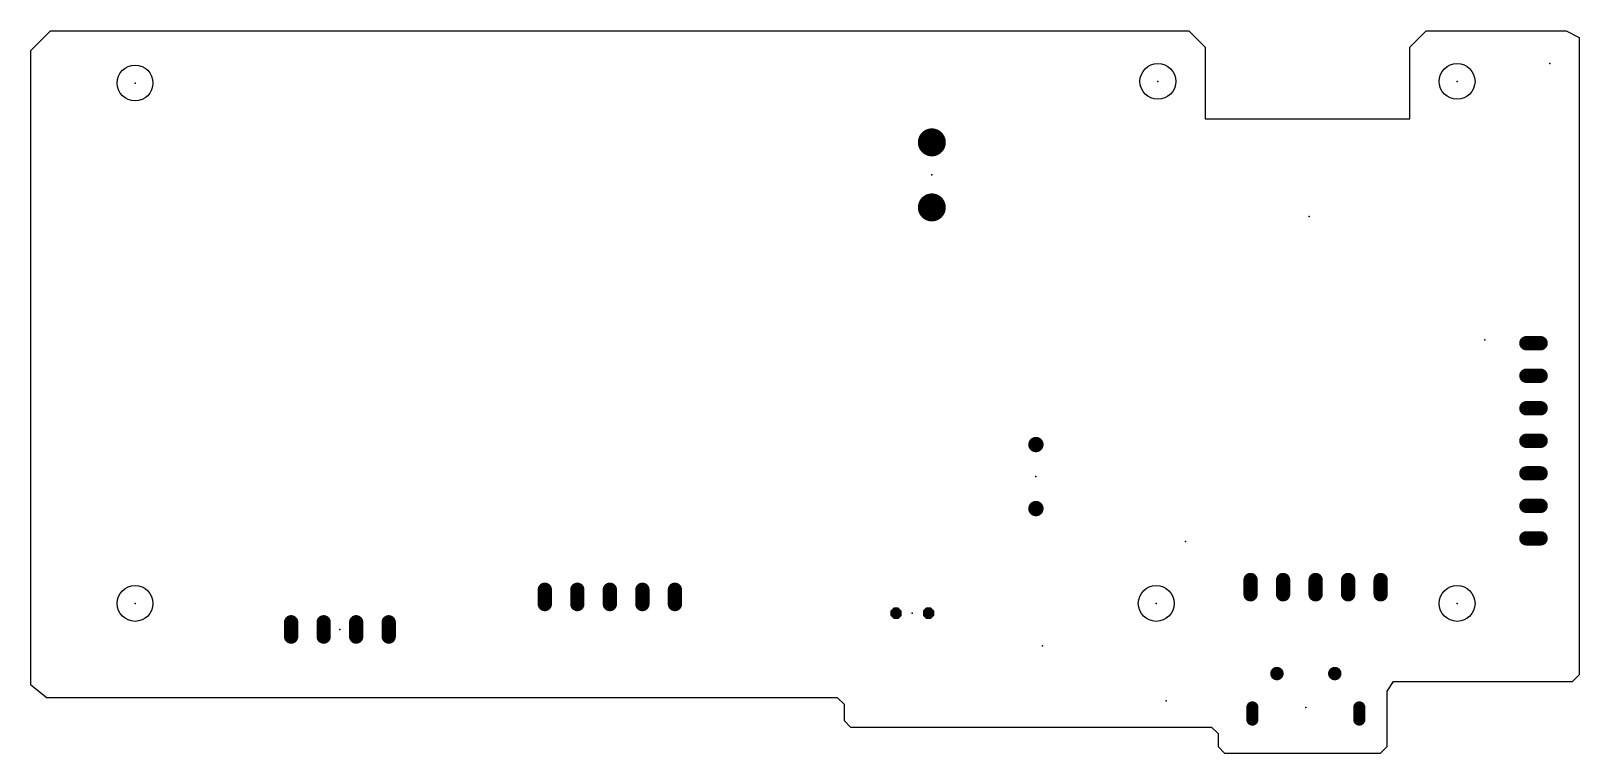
# Model space of a CAD drawing. Extents: x 2 to 123, y -4 to 52.
import ezdxf

# ---------------------------------------------------------------- set-up
doc = ezdxf.new("R2010")
doc.units = 0
doc.header["$MEASUREMENT"] = 0
doc.layers.get('0').update_dxf_attribs({"linetype": 'CONTINUOUS'})
for name, color, linetype in [('17', 110, 'CONTINUOUS'), ('20', 53, 'CONTINUOUS'), ('23', 53, 'CONTINUOUS')]:
    doc.layers.add(name, color=color, linetype=linetype)

# ---------------------------------------------------------------- blocks, each defined once
blk = doc.blocks.new('ROUNDP')
at = {"const_width": 0.5}
blk.add_lwpolyline([(0, -0.25, 1), (0, 0.25, 1), (0, -0.25)], format="xyb", dxfattribs=at)
blk = doc.blocks.new('LONGP100')
at = {"const_width": 1}
blk.add_lwpolyline([(-0.5, 0), (0.5, 0)], dxfattribs=at)
at = {"const_width": 0.5}
for points in [[(-0.5, 0.25, 1), (-0.5, -0.25)], [(0.5, -0.25, 1), (0.5, 0.25)]]:
    blk.add_lwpolyline(points, format="xyb", dxfattribs=at)
blk = doc.blocks.new('OCTAGONP')
at = {"const_width": 0.5}
blk.add_lwpolyline([(-0.25, -0.1036), (-0.25, 0.1036), (-0.1036, 0.25), (0.1036, 0.25), (0.25, 0.1036), (0.25, -0.1036), (0.1036, -0.25), (-0.1036, -0.25), (-0.25, -0.1036), (-0.25, 0.1036)], dxfattribs=at)

msp = doc.modelspace()

# ---------------------------------------------------------------- linework, layer by layer
at = {"layer": '20'}
for p, q in [((3.556, 52.07), (2.032, 50.546)), ((3.556, 52.07), (92.456, 52.07)), ((92.456, 52.07), (93.726, 50.8)), ((109.728, 50.8), (110.998, 52.07)), ((110.998, 52.07), (121.92, 52.07)), ((121.92, 52.07), (122.936, 51.562)), ((93.726, 50.8), (93.726, 45.212)), ((109.728, 45.212), (109.728, 50.8)), ((122.936, 51.562), (122.936, 1.778)), ((2.032, 1.016), (2.032, 50.546)), ((93.726, 45.212), (109.728, 45.212)), ((107.95, 0.508), (108.458, 1.27)), ((108.458, 1.27), (122.428, 1.27)), ((122.428, 1.27), (122.936, 1.778)), ((2.032, 1.016), (3.302, 0)), ((65.024, 0), (3.302, 0)), ((65.024, 0), (65.532, -0.508)), ((107.95, -3.81), (107.95, 0.508)), ((65.532, -0.508), (65.532, -1.778)), ((65.532, -1.778), (66.04, -2.286)), ((66.04, -2.286), (94.234, -2.286)), ((94.234, -2.286), (94.742, -2.794)), ((94.742, -2.794), (94.742, -3.81)), ((94.742, -3.81), (95.25, -4.318)), ((95.25, -4.318), (107.442, -4.318)), ((107.442, -4.318), (107.95, -3.81))]:
    msp.add_line(p, q, dxfattribs=at)
for centre in [(10.16, 48.006), (90.043, 48.133), (113.411, 48.133), (10.16, 7.366), (89.916, 7.366), (113.411, 7.366)]:
    msp.add_circle(centre, 1.4, dxfattribs=at)
at = {"layer": '23'}
for p in [(120.65, 49.53), (10.16, 48.006), (90.043, 48.133), (113.411, 48.133), (72.39, 40.831), (101.854, 37.592), (115.57, 27.94), (119.38, 20.066), (80.518, 17.272), (92.202, 12.192), (102.362, 8.636), (10.16, 7.366), (47.244, 7.874), (89.916, 7.366), (113.411, 7.366), (70.866, 6.604), (26.162, 5.334), (81.026, 4.064), (90.678, -0.254), (101.6, -0.762)]:
    msp.add_point(p, dxfattribs=at)

# ---------------------------------------------------------------- block references
at = {"layer": '17'}
for name, p, xscale, yscale, rotation in [('ROUNDP', (72.39, 43.37), 2.1844, 2.1844, 90), ('ROUNDP', (72.39, 43.37), 2.1844, 2.1844, 90), ('ROUNDP', (72.39, 38.291), 2.1844, 2.1844, 90), ('ROUNDP', (72.39, 38.291), 2.1844, 2.1844, 90), ('ROUNDP', (80.518, 19.772), 1.2, 1.2, 270), ('ROUNDP', (80.518, 19.772), 1.2, 1.2, 270), ('ROUNDP', (80.518, 14.772), 1.2, 1.2, 270), ('ROUNDP', (80.518, 14.772), 1.2, 1.2, 270), ('LONGP100', (97.282, 8.636), 1.1176, 1.1176, 270), ('LONGP100', (97.282, 8.636), 1.1176, 1.1176, 270), ('LONGP100', (99.822, 8.636), 1.1176, 1.1176, 270), ('LONGP100', (99.822, 8.636), 1.1176, 1.1176, 270), ('LONGP100', (102.362, 8.636), 1.1176, 1.1176, 270), ('LONGP100', (102.362, 8.636), 1.1176, 1.1176, 270), ('LONGP100', (104.902, 8.636), 1.1176, 1.1176, 270), ('LONGP100', (104.902, 8.636), 1.1176, 1.1176, 270), ('LONGP100', (107.442, 8.636), 1.1176, 1.1176, 270), ('LONGP100', (107.442, 8.636), 1.1176, 1.1176, 270), ('LONGP100', (42.164, 7.874), 1.1176, 1.1176, 90), ('LONGP100', (42.164, 7.874), 1.1176, 1.1176, 90), ('LONGP100', (44.704, 7.874), 1.1176, 1.1176, 90), ('LONGP100', (44.704, 7.874), 1.1176, 1.1176, 90), ('LONGP100', (47.244, 7.874), 1.1176, 1.1176, 90), ('LONGP100', (47.244, 7.874), 1.1176, 1.1176, 90), ('LONGP100', (49.784, 7.874), 1.1176, 1.1176, 90), ('LONGP100', (49.784, 7.874), 1.1176, 1.1176, 90), ('LONGP100', (52.324, 7.874), 1.1176, 1.1176, 90), ('LONGP100', (52.324, 7.874), 1.1176, 1.1176, 90), ('LONGP100', (22.352, 5.334), 1.1176, 1.1176, 90), ('LONGP100', (22.352, 5.334), 1.1176, 1.1176, 90), ('LONGP100', (24.892, 5.334), 1.1176, 1.1176, 90), ('LONGP100', (24.892, 5.334), 1.1176, 1.1176, 90), ('LONGP100', (27.432, 5.334), 1.1176, 1.1176, 90), ('LONGP100', (27.432, 5.334), 1.1176, 1.1176, 90), ('LONGP100', (29.972, 5.334), 1.1176, 1.1176, 90), ('LONGP100', (29.972, 5.334), 1.1176, 1.1176, 90), ('OCTAGONP', (69.596, 6.604), 0.8941, 0.8941, 180), ('OCTAGONP', (69.596, 6.604), 0.8941, 0.8941, 180), ('OCTAGONP', (72.136, 6.604), 0.8941, 0.8941, 180), ('OCTAGONP', (72.136, 6.604), 0.8941, 0.8941, 180), ('ROUNDP', (99.34, 1.888), 1.05, 1.05, 90), ('ROUNDP', (99.34, 1.888), 1.05, 1.05, 90), ('ROUNDP', (103.86, 1.888), 1.05, 1.05, 90), ('ROUNDP', (103.86, 1.888), 1.05, 1.05, 90), ('LONGP100', (97.425, -1.232), 0.95, 0.95, 90), ('LONGP100', (97.425, -1.232), 0.95, 0.95, 90), ('LONGP100', (105.775, -1.232), 0.95, 0.95, 90), ('LONGP100', (105.775, -1.232), 0.95, 0.95, 90)]:
    msp.add_blockref(name, p, dxfattribs=dict(at, xscale=xscale, yscale=yscale, rotation=rotation))
at = {"layer": '17', "xscale": 1.1176, "yscale": 1.1176}
for p in [(119.38, 27.686), (119.38, 27.686), (119.38, 25.146), (119.38, 25.146), (119.38, 22.606), (119.38, 22.606), (119.38, 20.066), (119.38, 20.066), (119.38, 17.526), (119.38, 17.526), (119.38, 14.986), (119.38, 14.986), (119.38, 12.446), (119.38, 12.446)]:
    msp.add_blockref('LONGP100', p, dxfattribs=at)

doc.saveas('drawing.dxf')
